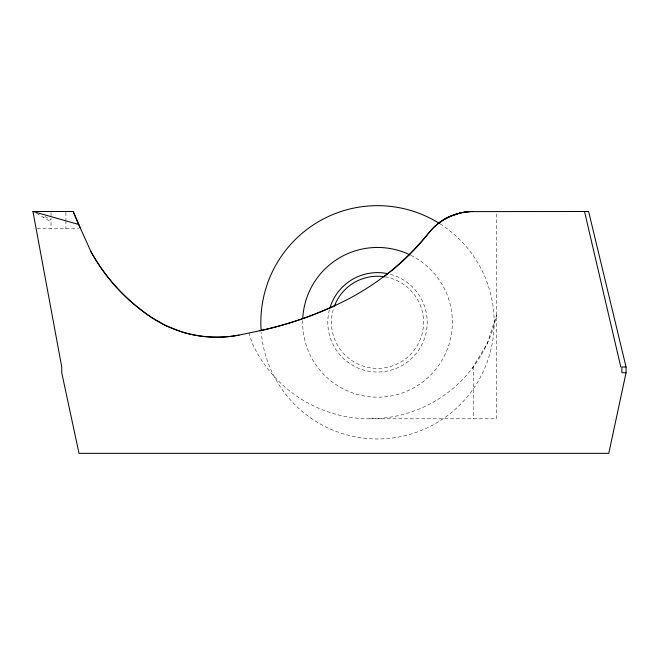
<?xml version="1.0" encoding="UTF-8"?>
<svg xmlns="http://www.w3.org/2000/svg" width="659" height="659" viewBox="0 0 659 659"><rect width="100%" height="100%" fill="white"/><g stroke="black" fill="none" stroke-linecap="round" stroke-linejoin="round"><path stroke-width="0.49" stroke-dasharray="3.29 2.47" d="M472.182 368.43L487.396 343.182L496.491 315.142A129.238 129.238 0 0 1 252.224 343.182L248.929 333.026M37.143 228.772L78.643 228.772M369.806 418.794L496.491 418.794L496.491 211.498M36.624 213.285L51.023 221.918L51.023 228.772M473.459 366.322L473.459 418.794M65.9 212.363L65.9 219.628M65.9 220.641L65.9 228.772M51.023 212.453L51.023 220.131L43.824 215.814L43.824 217.602M385.268 276.912A46.064 46.064 0 0 1 422.386 332.696A46.064 46.064 0 0 1 364.534 366.519A46.064 46.064 0 0 1 334.129 306.806M440.154 223.912A116.659 116.659 0 0 1 438.029 422.048A116.659 116.659 0 0 1 261.285 332.457M410.969 255.362A74.854 74.854 0 0 1 448.639 345.629A74.854 74.854 0 0 1 364.847 396.1A74.854 74.854 0 0 1 302.662 320.595M390.54 274.358A49.697 49.697 0 0 1 425.459 335.357A49.697 49.697 0 0 1 364.46 370.276A49.697 49.697 0 0 1 329.541 309.277"/><path stroke-width="0.99" d="M437.724 223.879A55.9 54.713 -13.6 0 1 448.573 217.042L460.699 212.849L469.175 211.621L588.619 211.498L626.05 366.972L626.05 372.73L608.776 453.343L79.014 453.343L61.74 372.73L61.74 366.972L32.95 211.498L73.182 211.498L80.612 228.772M32.95 211.498L78.718 224.48L91 251.754A195.83 190.558 -12 0 0 151.694 317.564L166.027 325.711L181.414 331.765A117.088 114.6 -13.6 0 0 239.044 335.093L259.959 330.719A354.048 346.519 -13.6 0 0 261.92 330.283M626.05 366.972L621.865 366.972L621.865 372.73L626.05 372.73M73.182 211.498L78.676 224.497M584.525 211.498L620.803 366.972M383.843 276.838A243.517 243.517 0 0 0 428.688 232.989A56.419 56.419 0 0 1 473.459 211.498A56.328 55.134 -13.6 0 0 428.688 232.989A252.479 247.57 -17.8 0 1 345.654 300.397A352.285 342.804 -12 0 1 259.959 330.719A361.404 361.404 0 0 0 335.752 305.199M239.044 335.093A116.478 113.348 -12 0 1 151.694 317.564A196.423 191.11 -14.5 0 1 91 251.754M261.129 330.423A116.659 116.659 0 0 1 439.298 223.368M302.745 318.528A74.854 74.854 0 0 1 410.038 254.901M329.813 308.313A49.697 49.697 0 0 1 387.64 273.658M334.475 305.858A46.064 46.064 0 0 1 384.263 276.747"/></g></svg>
